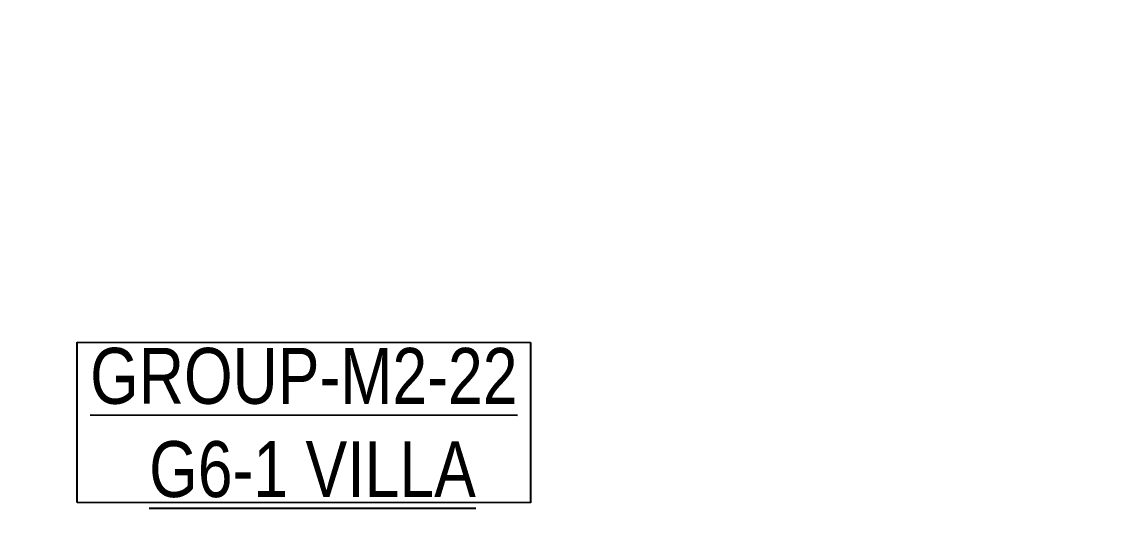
# Model space of a CAD drawing. Header units: centimetres. Extents: x -6122352 to 6876996, y -1694241 to 2592194.
# Drawn here: x 237728 to 247411, y -53720 to -49253 of the extents above; entities that cross this region are included whole.
import ezdxf
from ezdxf.xclip import XClip

# ---------------------------------------------------------------- set-up
doc = ezdxf.new("R2010")
doc.units = ezdxf.units.CM
doc.header["$MEASUREMENT"] = 0
doc.header["$XCLIPFRAME"] = 2
for name, pattern in [('DASHED2', [0.375, 0.25, -0.125]), ('XR-AR-MID-SETTING OUT FOR MASTER$0$23585-XR-AR-MID-GROUND FLOOR$0$23261-XR-AR-SI-GF$0$HIDDEN', [0.375, 0.25, -0.125]), ('XR-AR-MID-SETTING OUT FOR MASTER$0$23585-XR-AR-MID-GROUND FLOOR$0$945-4P-1-101-GROUND FLOOR PLAN$0$XR-MIDDLE-GROUND FLOOR PLAN$0$HIDDEN', [9.524999999999999, 6.35, -3.175])]:
    doc.linetypes.add(name, pattern=pattern)
for name, color, linetype, lineweight in [('23585-XR-AR-DAMAC PLOT LIMITS$0$1-Mid units', 41, 'Continuous', 5), ('@ Foundations', 4, 'DASHED2', 50), ('A-ANNO-TEXT', 3, 'Continuous', 25), ('XR-AR-MID-SETTING OUT FOR MASTER$0$23585-XR-AR-MID-GROUND FLOOR$0$$A-WALL', 1, 'Continuous', 5), ('XR-AR-MID-SETTING OUT FOR MASTER$0$23585-XR-AR-MID-GROUND FLOOR$0$A-EQUP-KITN-PLAN', 202, 'Continuous', 9), ('XR-AR-MID-SETTING OUT FOR MASTER$0$23585-XR-AR-MID-GROUND FLOOR$0$A-FLOR-OVHD', 9, 'XR-AR-MID-SETTING OUT FOR MASTER$0$23585-XR-AR-MID-GROUND FLOOR$0$23261-XR-AR-SI-GF$0$HIDDEN', 15), ('XR-AR-MID-SETTING OUT FOR MASTER$0$23585-XR-AR-MID-GROUND FLOOR$0$A-WALL', 7, 'Continuous', 30), ('XR-AR-MID-SETTING OUT FOR MASTER$0$23585-XR-AR-MID-GROUND FLOOR$0$S-COLS', 51, 'Continuous', 40)]:
    doc.layers.add(name, color=color, linetype=linetype, lineweight=lineweight)
for name, color, linetype in [('@MI-REF LAYER', 7, 'Continuous'), ('B_TH_4', 7, 'Continuous'), ('XR-AR-MID-SETTING OUT FOR MASTER$0$23585-XR-AR-MID-GROUND FLOOR$0$A-Flor-Hral', 3, 'Continuous'), ('XR-AR-MID-SETTING OUT FOR MASTER$0$23585-XR-AR-MID-GROUND FLOOR$0$A-Flor-Strs', 1, 'Continuous'), ('XR-AR-MID-SETTING OUT FOR MASTER$0$23585-XR-AR-MID-GROUND FLOOR$0$G-SHAD-20', 251, 'Continuous'), ('XR-AR-MID-SETTING OUT FOR MASTER$0$23585-XR-AR-MID-GROUND FLOOR$0$GS-HATCH-FLOOR TILE', 251, 'Continuous')]:
    doc.layers.add(name, color=color, linetype=linetype)
doc.styles.add('Xref group 33-41$0$1710 X BOUNDARY WALL OPTION 1$0$Ariel', font='arial.ttf', dxfattribs={"width": 0.8})

# ---------------------------------------------------------------- blocks, each defined once
blk = doc.blocks.new('23585-XR-AR-DAMAC PLOT LIMITS')
at = {"layer": '23585-XR-AR-DAMAC PLOT LIMITS$0$1-Mid units', "color": 251, "true_color": 0x636466}
for points in [[(496589.0302999998, 2769049.8199), (496593.0834999997, 2769054.2435), (496610.7786999997, 2769038.0297), (496606.7253, 2769033.6061)], [(496584.9767000005, 2769045.3959), (496589.0302999998, 2769049.8199), (496606.7253, 2769033.6061), (496602.6716999998, 2769029.1823)], [(496580.9232999999, 2769040.972100001), (496584.9767000005, 2769045.3959), (496602.6716999998, 2769029.1823), (496598.6183000002, 2769024.7585)]]:
    blk.add_lwpolyline(points, close=True, dxfattribs=at)
blk = doc.blocks.new('A$Cf093b529')
at = {"layer": 'A-ANNO-TEXT'}
blk.add_blockref('23585-XR-AR-DAMAC PLOT LIMITS', (-495391.9901121984, -2768603.441896566), dxfattribs=at)
blk = doc.blocks.new('XR-AR-MID-SETTING OUT FOR MASTER$0$23585-XR-AR-MID-GROUND FLOOR$0$945-4P-1-101-GROUND FLOOR PLAN$0$XR-MIDDLE-GROUND FLOOR PLAN$0$BREAK LINE1')
blk.add_lwpolyline([(648.1633601741578, -6.16698093744526, 0, 0, 0), (100.7725748287976, -6.16698093744526, 16.74478720384293, 16.74478720384293, 0), (38.27257482879577, -177.8843240237456, 16.74478720384293, 16.74478720384293, 0), (-86.72742517120423, 165.5503621488551, 16.74478720384293, 16.74478720384293, 0), (-149.2274251712042, -6.166980937447079, 0, 0, 0), (-912.0704092131346, -6.166980937441622, 0, 0, 0)], format="xyseb")
blk = doc.blocks.new('XR-AR-MID-SETTING OUT FOR MASTER$0$23585-XR-AR-MID-GROUND FLOOR$0$945-4P-1-101-GROUND FLOOR PLAN$0$XR-MIDDLE-GROUND FLOOR PLAN$0$WRFWF')
at = {"layer": 'XR-AR-MID-SETTING OUT FOR MASTER$0$23585-XR-AR-MID-GROUND FLOOR$0$A-FLOR-OVHD', "linetype": 'XR-AR-MID-SETTING OUT FOR MASTER$0$23585-XR-AR-MID-GROUND FLOOR$0$945-4P-1-101-GROUND FLOOR PLAN$0$XR-MIDDLE-GROUND FLOOR PLAN$0$HIDDEN', "ltscale": 0.1}
for p, q in [((9250.00889430586, 14089.9999996908), (9250.008894346622, 9909.449274283641)), ((10350.00889432596, 14089.44927426482), (9250.008894305867, 14089.44927426484)), ((10350.00889432159, 13809.44927426483), (9250.008894308598, 13809.44927426484)), ((10350.00889431722, 13529.44927426483), (9250.008894311328, 13529.44927426484)), ((10350.00889431286, 13249.44927426483), (9250.008894314058, 13249.44927426484)), ((10350.00889431286, 12969.44927426484), (9250.008894314054, 12969.44927426485)), ((10350.00889431285, 12689.44927426484), (9250.00889431405, 12689.44927426486)), ((10350.00889431285, 12409.44927426485), (9250.008894314047, 12409.44927426486)), ((10350.00889431284, 12129.44927426485), (9250.008894314044, 12129.44927426487)), ((10350.00889431284, 11849.44927426486), (9250.00889431404, 11849.44927426487)), ((10350.00889431284, 11569.44927426486), (9250.008894314036, 11569.44927426488)), ((10350.00889431283, 11289.44927426487), (9250.00889431403, 11289.44927426488)), ((10350.00889431283, 11009.44927426487), (9250.008894314027, 11009.44927426489)), ((10350.00889432794, 11009.4492742833), (10350.00889432794, 9909.449274272882)), ((10350.00889432794, 9909.449274272882), (9250.008894346622, 9909.449274283641))]:
    blk.add_line(p, q, dxfattribs=at)
blk.add_lwpolyline([(10350.00889430916, 14369.99999969173), (10350.00889431698, 11009.4492742833)], dxfattribs=at)
blk = doc.blocks.new('XR-AR-MID-SETTING OUT FOR MASTER$0$23585-XR-AR-MID-GROUND FLOOR$0$945-4P-1-101-GROUND FLOOR PLAN$0$XR-MIDDLE-GROUND FLOOR PLAN$0$ASDASDASD')
blk.add_wipeout([(-42428.49006074868, 24502.348435747233), (-42278.49006074868, 24502.348435747143), (-42278.490060748925, 24052.348435747146), (-42428.49006074892, 24052.34843574723)])
blk.add_hatch(color=256).paths.add_polyline_path([(-42428.49006074868, 24502.34843574724), (-42278.49006074868, 24502.34843574715), (-42428.49006074893, 24052.34843574724)])
for p, q in [((-42278.49006074868, 24502.34843574715), (-42428.49006074868, 24502.34843574724)), ((-42428.49006074868, 24502.34843574724), (-42428.49006074893, 24052.34843574724)), ((-42428.49006074893, 24052.34843574724), (-42278.49006074868, 24502.34843574715)), ((-42278.49006074893, 24052.34843574715), (-42278.49006074868, 24502.34843574715)), ((-42428.49006074893, 24052.34843574724), (-42278.49006074893, 24052.34843574715))]:
    blk.add_line(p, q)
blk = doc.blocks.new('XR-AR-MID-SETTING OUT FOR MASTER$0$23585-XR-AR-MID-GROUND FLOOR$0$A$C08698786')
at = {"layer": 'XR-AR-MID-SETTING OUT FOR MASTER$0$23585-XR-AR-MID-GROUND FLOOR$0$S-COLS', "color": 252, "lineweight": 30}
for points in [[(-100.1111845970154, 16144.64576864243), (-100.111184835434, 14944.64576864243), (99.88881516456604, 14944.64576816559), (99.88881492614746, 16144.64576816559)], [(5900.000467061996, 15688.03591275215), (5900.000467061996, 14688.03591275215), (6100.000467061996, 14688.03591299057), (6100.000467061996, 15688.03591299057)]]:
    blk.add_lwpolyline(points, close=True, dxfattribs=at)
blk = doc.blocks.new('XR-AR-MID-SETTING OUT FOR MASTER')
at = {"layer": 'XR-AR-MID-SETTING OUT FOR MASTER$0$23585-XR-AR-MID-GROUND FLOOR$0$A-EQUP-KITN-PLAN', "color": 8}
for p, q in [((3900.071841031313, 15202.66031169891), (5500.076263219118, 15202.66031217575)), ((3900.071840971708, 14952.66031217575), (3900.071841031313, 15202.66031169891)), ((5500.0762629807, 14952.66031169891), (5500.076263219118, 15202.66031217575)), ((3500.047055631876, 14252.66031169891), (5300.028238087893, 14252.66031217575)), ((5300.027079373598, 12102.66431617737), (5300.028238087893, 14252.66031217575))]:
    blk.add_line(p, q, dxfattribs=at)
at = {"layer": 'XR-AR-MID-SETTING OUT FOR MASTER$0$23585-XR-AR-MID-GROUND FLOOR$0$A-Flor-Hral', "color": 8}
blk.add_lwpolyline([(100.008808940649, 14902.65850448608), (2090.008809119463, 14902.65850496292), (2090.008808881044, 14852.65850448608), (100.0088091790676, 14852.65850496292)], dxfattribs=at)
at = {"layer": 'XR-AR-MID-SETTING OUT FOR MASTER$0$23585-XR-AR-MID-GROUND FLOOR$0$A-FLOR-OVHD', "color": 8, "linetype": 'XR-AR-MID-SETTING OUT FOR MASTER$0$23585-XR-AR-MID-GROUND FLOOR$0$23261-XR-AR-SI-GF$0$HIDDEN', "ltscale": 5}
for p, q in [((5500.000221520662, 14952.65890216827), (3899.995457738638, 14952.65890169144)), ((3900.071499198675, 14852.66031217575), (5500.076263397932, 14852.66031265259)), ((5579.946963220835, 12102.66686105728), (5579.94848254323, 14852.65977716446)), ((3400.046698898077, 14152.65701627731), (3400.011432737112, 12202.66620731354)), ((3500.053779155016, 12202.66576147079), (3500.053778856993, 14152.65753126144))]:
    blk.add_line(p, q, dxfattribs=at)
at = {"layer": 'XR-AR-MID-SETTING OUT FOR MASTER$0$23585-XR-AR-MID-GROUND FLOOR$0$A-Flor-Strs', "color": 8}
for p, q in [((2040.00880882144, 14952.65850496292), (100.0088088214397, 14952.65850496292)), ((1200.008809238672, 14952.65850496292), (1200.008808940649, 14902.65850400925)), ((1480.008808463812, 14952.65850496292), (1480.008808642626, 14902.65850543976)), ((1760.008809119463, 14952.65850448608), (1760.008808940649, 14902.65850448608)), ((2040.00880882144, 14952.65850496292), (2040.008809179068, 14902.65850400925)), ((1200.008808404207, 14852.65850448608), (1200.00880882144, 13952.65850496292)), ((1480.008808940649, 14852.65850448608), (1480.008808940649, 13952.65850400925)), ((1760.008809119463, 14852.65850448608), (1760.008808523417, 13952.65850448608)), ((2040.008808940649, 14852.65850448608), (2040.008808881044, 13952.65850448608)), ((1100.008809238672, 13852.65850496292), (100.0088088810444, 13852.65850400925)), ((1200.00880882144, 13852.65850448608), (1200.008808583021, 13573.20923042297)), ((1480.008808881044, 13902.65850496292), (1480.008808583021, 13852.65850496292)), ((1760.008809000254, 13902.65850448608), (1760.008809000254, 13852.65850496292)), ((2040.008808881044, 13902.65850496292), (2040.008808881044, 13852.65850400925)), ((1100.008808940649, 13572.65850400925), (100.008808940649, 13572.65850448608)), ((1200.008809119463, 13572.65850448608), (1150.008809417486, 13572.65850448608))]:
    blk.add_line(p, q, dxfattribs=at)
blk.add_lwpolyline([(1200.008809119463, 13902.65850448608), (1200.008808881044, 13852.65850400925), (1150.008809179068, 13852.65850496292)], dxfattribs=at)
at = {"layer": 'XR-AR-MID-SETTING OUT FOR MASTER$0$23585-XR-AR-MID-GROUND FLOOR$0$A-Flor-Strs', "color": 8, "const_width": 15.00000006679886}
blk.add_lwpolyline([(455.1530921757221, 13685.15850496292), (650.0088085234165, 13572.65850496292), (844.8645255863667, 13685.15850543976)], dxfattribs=at)
at = {"layer": 'XR-AR-MID-SETTING OUT FOR MASTER$0$23585-XR-AR-MID-GROUND FLOOR$0$A-Flor-Strs', "color": 8}
blk.add_circle((2040.008809119463, 14402.65850496292), 45.00000020605513, dxfattribs=at)
at = {"layer": 'XR-AR-MID-SETTING OUT FOR MASTER$0$23585-XR-AR-MID-GROUND FLOOR$0$A-WALL', "color": 8}
for points in [[(5899.999999791384, 19472.65428161621), (6099.999999731779, 19472.65428209305), (6100.001724034548, 5500.167464256287), (5900.001724511385, 5500.167624473572), (5900.00086197257, 14852.65960931778), (5500.076263397932, 14852.66031265259), (5500.0762629807, 14952.66031169891), (5900.000431150198, 14952.65961027145)], [(3900.046799689531, 14852.65960979462), (3900.046799749136, 14952.65960931778), (3400.047055512667, 14952.661257267), (3400.046698898077, 14152.65701627731), (3500.047055453062, 14152.6577372551), (3500.047055572271, 14852.65960979462)], [(1950.000811725855, 13202.63829565048), (2000.00029399991, 13202.63829565048), (2000.00945982337, 13652.63829517365), (1950.000810950994, 13652.63829469681)]]:
    blk.add_lwpolyline(points, close=True, dxfattribs=at)
blk.add_lwpolyline([(3500.047055572271, 14852.65960979462), (3400.047011226416, 14852.65965414047)], dxfattribs=at)
at = {"layer": 'XR-AR-MID-SETTING OUT FOR MASTER$0$23585-XR-AR-MID-GROUND FLOOR$0$$A-WALL', "color": 8}
blk.add_blockref('XR-AR-MID-SETTING OUT FOR MASTER$0$23585-XR-AR-MID-GROUND FLOOR$0$945-4P-1-101-GROUND FLOOR PLAN$0$XR-MIDDLE-GROUND FLOOR PLAN$0$WRFWF', (-9150.000085562468, -796.7907695770264), dxfattribs=at)
at = {"layer": 'XR-AR-MID-SETTING OUT FOR MASTER$0$23585-XR-AR-MID-GROUND FLOOR$0$A-FLOR-OVHD', "color": 8, "linetype": 'XR-AR-MID-SETTING OUT FOR MASTER$0$23585-XR-AR-MID-GROUND FLOOR$0$23261-XR-AR-SI-GF$0$HIDDEN', "ltscale": 5, "xscale": -0.9999999999999997, "rotation": 194.2810957359752}
blk.add_blockref('XR-AR-MID-SETTING OUT FOR MASTER$0$23585-XR-AR-MID-GROUND FLOOR$0$945-4P-1-101-GROUND FLOOR PLAN$0$XR-MIDDLE-GROUND FLOOR PLAN$0$BREAK LINE1', (675.0088040530682, 13433.20923042297), dxfattribs=at)
at = {"layer": 'XR-AR-MID-SETTING OUT FOR MASTER$0$23585-XR-AR-MID-GROUND FLOOR$0$G-SHAD-20', "color": 8}
blk.add_blockref('XR-AR-MID-SETTING OUT FOR MASTER$0$23585-XR-AR-MID-GROUND FLOOR$0$945-4P-1-101-GROUND FLOOR PLAN$0$XR-MIDDLE-GROUND FLOOR PLAN$0$ASDASDASD', (44478.49782505631, -10849.71202945709), dxfattribs=at)
at = {"layer": 'XR-AR-MID-SETTING OUT FOR MASTER$0$23585-XR-AR-MID-GROUND FLOOR$0$A-Flor-Hral', "color": 8}
blk.add_lwpolyline([(1150.008809179068, 13560.48195743561), (1150.008809059858, 13902.65850496292), (2090.008809238672, 13902.65850496292), (2090.008809119463, 13952.65850496292), (1100.008808940649, 13952.65850448608), (1100.008809119463, 13547.75468444824)], dxfattribs=at)
at = {"layer": 'XR-AR-MID-SETTING OUT FOR MASTER$0$23585-XR-AR-MID-GROUND FLOOR$0$A-Flor-Strs', "color": 8}
blk.add_lwpolyline([(650.0088085234165, 13572.65850496292), (650.008808940649, 14402.65850448608), (2040.008809119463, 14402.65850496292)], dxfattribs=at)
at = {"layer": 'XR-AR-MID-SETTING OUT FOR MASTER$0$23585-XR-AR-MID-GROUND FLOOR$0$A-WALL', "color": 8}
for points in [[(99.99999931454659, 19472.65428209305), (-99.99999925494194, 19472.65428256989), (-99.998236566782, 5500.00000667572), (100.0017631351948, 5500.000006198883), (99.9995484650135, 8850.141927242279), (1100.048611491919, 8850.10940027237), (1100.048611015081, 8950.109399795532), (100.03925588727, 8950.072475910187), (100.0088088810444, 10949.9982419014), (2099.951952844858, 10949.99824142456), (2099.998660355806, 9950.143901348114), (2199.988806992769, 9950.143900871277), (2200.057162195444, 11149.97698402405), (2100.075846284628, 11149.97698354721), (2100.039519578218, 11049.97698402405), (100.0088088810444, 11049.99824142456)], [(2200.013650625944, 13652.63605213165), (2200.017217665911, 13652.6360502243), (2200.024336546659, 13852.63604974747), (1199.974533885717, 13852.65850543976), (1199.974534541368, 13752.66171360016), (1850.013650208712, 13752.64729642868), (1850.013650685549, 13102.64278697968), (2100.128742069006, 13102.63829755783), (2100.128742545843, 12652.63829708099), (1949.986809521914, 12652.64009141922), (1949.9868093431, 12552.35255002975), (2100.055755704641, 12552.35255050659), (2100.016017049551, 12049.97720527649), (2199.959899276495, 12049.97720527649), (2199.999632865191, 13202.6360502243), (2050.003180772066, 13202.63829612732), (2050.012347489595, 13652.63829517365), (2200.019845813513, 13652.63604927063)]]:
    blk.add_lwpolyline(points, close=True, dxfattribs=at)
at = {"layer": 'XR-AR-MID-SETTING OUT FOR MASTER$0$23585-XR-AR-MID-GROUND FLOOR$0$GS-HATCH-FLOOR TILE', "color": 8}
blk.add_blockref('XR-AR-MID-SETTING OUT FOR MASTER$0$23585-XR-AR-MID-GROUND FLOOR$0$A$C08698786', (-1.490116119384766e-07, 0), dxfattribs=at)
blk = doc.blocks.new('MID UNIT')
at = {"xscale": 0.001, "yscale": 0.001, "zscale": 0.001}
blk.add_blockref('XR-AR-MID-SETTING OUT FOR MASTER', (0, 0), dxfattribs=at)
blk = doc.blocks.new('TH_4')
at = {"xscale": -1}
for p in [(495814.3053798475, 2769130.514097063), (495826.3053798475, 2769130.514097063)]:
    blk.add_blockref('MID UNIT', p, dxfattribs=at)
blk.add_blockref('MID UNIT', (495814.3053798428, 2769130.514097063))
blk = doc.blocks.new('A$C780da55d')
at = {"layer": 'B_TH_4', "xscale": 1.000039159572381, "yscale": 1.000039159572381, "zscale": 1.000039159572381}
blk.add_blockref('TH_4', (-495814.0704651335, -2769239.302089663), dxfattribs=at)
blk = doc.blocks.new('23585-XR-AR-MALDIVE-2$0$TH_4')
blk.add_blockref('A$C780da55d', (495794.655359471, 2769130.864096801))
at = {"layer": '@ Foundations', "linetype": 'DASHED2', "ltscale": 0.25}
for points in [[(495812.9555292943, 2769144.710129024), (495815.6555292943, 2769144.710129024), (495815.6555292943, 2769147.210129024), (495812.9555292943, 2769147.210129024)], [(495819.3304292943, 2769144.432815211), (495821.2804292943, 2769144.432815211), (495821.2804292943, 2769146.982815211), (495819.3304292943, 2769146.982815211)]]:
    blk.add_lwpolyline(points, close=True, dxfattribs=at)

msp = doc.modelspace()

# ---------------------------------------------------------------- hatches: boundary and pattern name
at = {"layer": '@MI-REF LAYER'}
h = msp.add_hatch(dxfattribs=at)
h.set_pattern_fill('ANSI31', color=256, scale=1999.999998458916, angle=186.7183412143764)
h.set_pattern_definition([(231.7183412143764, (-2377109729.195271, -1504175463.930205), (196.2436825049419, -154.8819453021617), [])])
h.paths.add_polyline_path([(258235.9717915808, -46419.6637702907), (251985.7242510969, -46418.55538738827), (251985.8076264812, -46719.18503831906), (228184.3742574019, -46714.96422227699), (228184.5622126638, -46414.33992341424), (221934.3167168333, -46413.22623358815), (221931.8343687674, -60687.05712075171), (258229.5152586794, -60694.77604477585)])

# ---------------------------------------------------------------- block references
at = {"layer": '@MI-REF LAYER', "xscale": 1000, "yscale": 1000, "zscale": 1000, "rotation": 312.4882903633292}
msp.add_blockref('A$Cf093b529', (-891608.7329339073, 539022.7201118186), dxfattribs=at)

# ---------------------------------------------------------------- next in the draw order: block references
at = {"layer": '@MI-REF LAYER'}
ref = msp.add_blockref('23585-XR-AR-MALDIVE-2$0$TH_4', (-496065279.1720243, -2769108736.024544), dxfattribs=dict(at, xscale=999.9999999999999, yscale=999.9999999999999, zscale=999.9999999999999, rotation=359.9898394798748))
XClip(ref).set_block_clipping_path([(495793.21558611444, 2769130.513854292), (495835.25285888393, 2769130.5138520016), (495835.2536825731, 2769154.4537907955), (495826.30549856066, 2769154.4138743416), (495820.3057792054, 2769154.4138282165), (495814.3054913876, 2769154.4138067807), (495808.3054867608, 2769154.413773002), (495802.30562713346, 2769154.4138743337), (495793.21558691445, 2769154.4538613143)])

# ---------------------------------------------------------------- next in the draw order: wipeouts: each hides what was drawn before it
at = {"color": 10}
msp.add_wipeout([(258235.97179158079, -46419.66377029071), (251985.72425109692, -46418.55538738829), (251985.80762648117, -46719.185038319076), (228184.37425740188, -46714.96422227698), (228184.56221266376, -46414.339923414256), (221934.31671683336, -46413.22623358815), (221931.8343687674, -60687.057120751706), (258229.51525867934, -60694.77604477588)], dxfattribs=at).dxf.layer = '@MI-REF LAYER'

# ---------------------------------------------------------------- next in the draw order: texts
at = {"layer": '@MI-REF LAYER', "color": 3, "insert": (238275.5683480683, -52169.09084286923, 118.1860596128916), "char_height": 500, "width": 3948.532521541532, "attachment_point": 1, "rotation": 359.98779882366546, "style": 'Xref group 33-41$0$1710 X BOUNDARY WALL OPTION 1$0$Ariel', "bg_fill": 19, "box_fill_scale": 1.1, "bg_fill_color": 256, "bg_fill_transparency": 0}
msp.add_mtext('\\pxqc,t6;{\\LGROUP-M2-22  G6-1 VILLA}', dxfattribs=at)

# ---------------------------------------------------------------- next in the draw order: wipeouts: each hides what was drawn before it
msp.add_wipeout([(231935.6859827963, -47432.37498540667), (238905.1728677979, -47433.71897490716), (238904.4593619676, -51133.71890771719), (231934.97247689933, -51132.37491755283)]).dxf.layer = '@MI-REF LAYER'
at = {"color": 6}
msp.add_wipeout([(240174.9516684187, -47648.908855825124), (247360.67528336562, -47650.35603523685), (247360.0103563578, -50951.94488482764), (240174.2867414056, -50950.49770753496)], dxfattribs=at).translate(0, 0, -20.73480818323025).dxf.layer = '@MI-REF LAYER'

doc.saveas('drawing.dxf')
